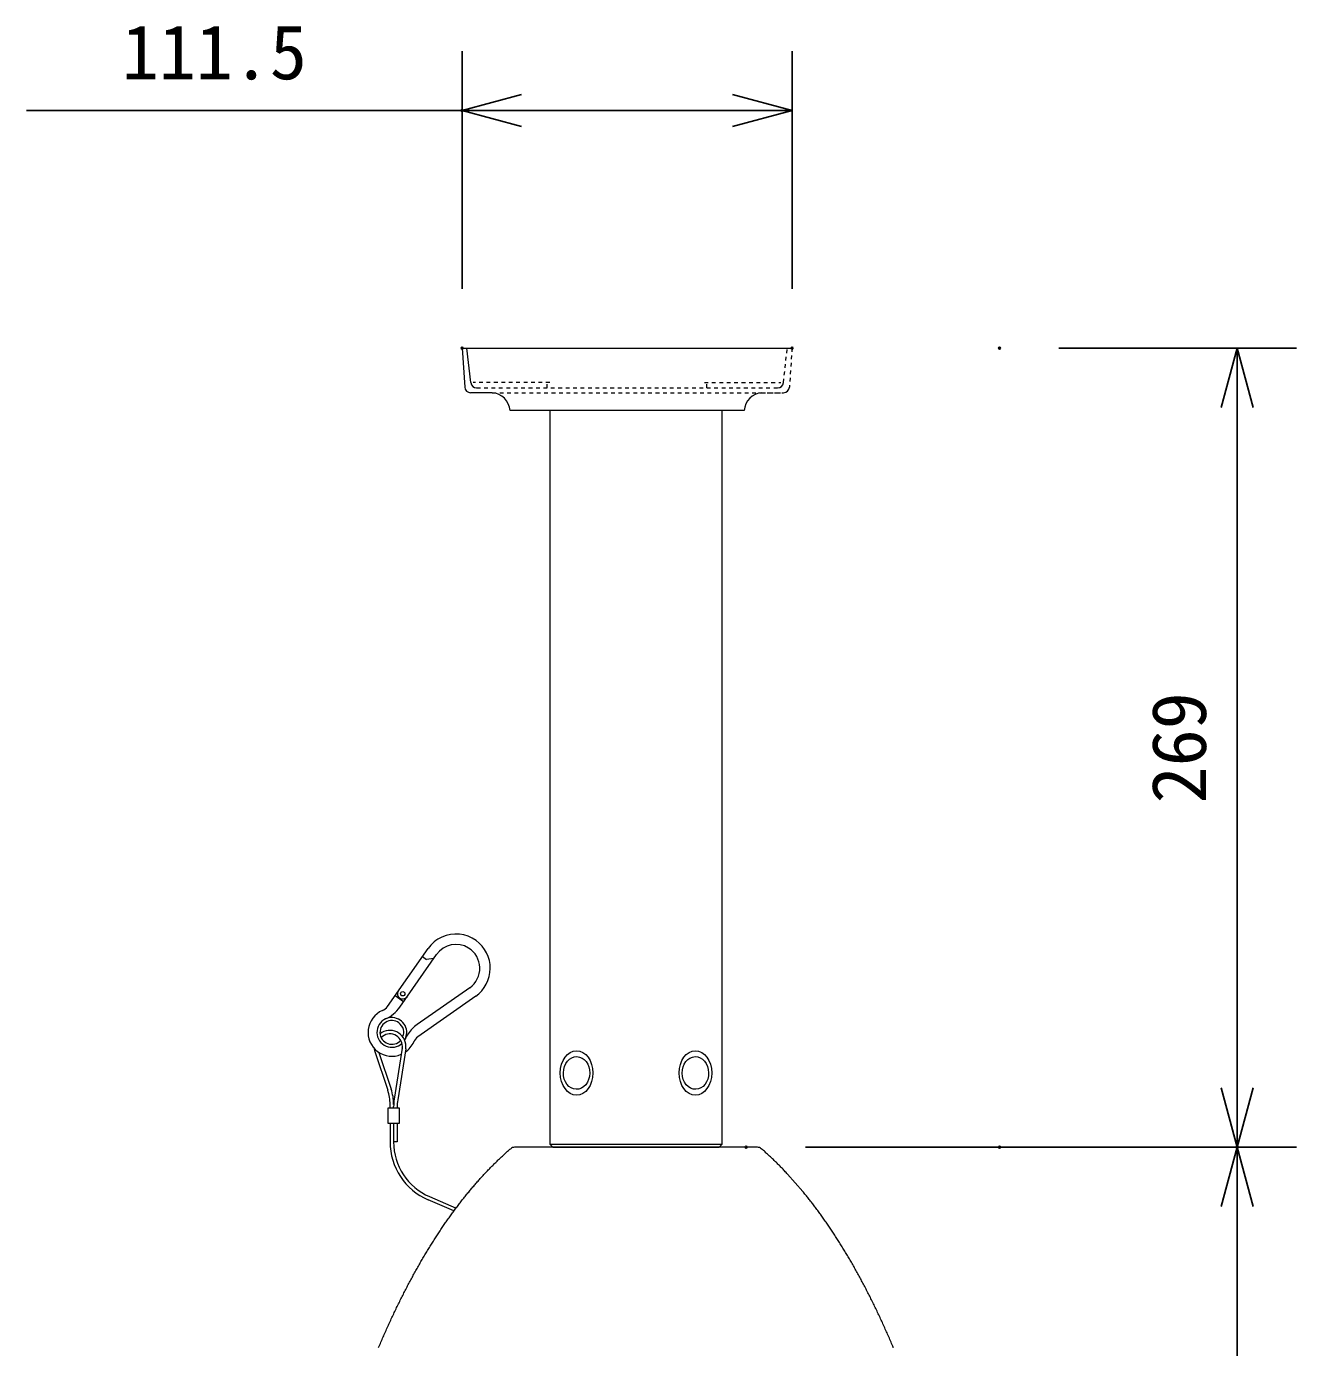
# Model space of a CAD drawing. Units: millimetres, scale not verified. Extents: x -63 to 62, y -116 to 117.
# Drawn here: x -39.76 to 3, y 32.32 to 76.79 of the extents above; entities that cross this region are included whole.
import ezdxf
from ezdxf.enums import TextEntityAlignment as Align

# ---------------------------------------------------------------- set-up
doc = ezdxf.new("R2010")
doc.units = ezdxf.units.MM
doc.header["$LTSCALE"] = 0.125
doc.header["$PDMODE"] = 32
doc.header["$PDSIZE"] = 0.0625
doc.linetypes.add('USER1', pattern=[4, 1, -1, 1, -1])
for name, color, linetype in [('0-0_0', 7, 'Continuous'), ('0-4_DEFPOINTS', 7, 'Continuous'), ('0-6_SUNPO', 7, 'Continuous')]:
    doc.layers.add(name, color=color, linetype=linetype)
doc.layers.add('0-5_GAIKEI', color=1, linetype='Continuous', lineweight=18)
doc.styles.add('ＭＳ ゴシック', font='')
doc.styles.get('ＭＳ ゴシック').set_extended_font_data('MS Gothic')

# ---------------------------------------------------------------- blocks, each defined once
blk = doc.blocks.new('_OPEN30')
at = {"layer": '0-0_0'}
blk.add_line((0, 0), (-1, 0), dxfattribs=at)
blk.add_lwpolyline([(-1, 0.26795), (0, 0), (-1, -0.26795)], dxfattribs=at)
blk = doc.blocks.new('D8')
at = {"layer": '0-4_DEFPOINTS'}
for p in [(-26.565, 72.0174), (-26.565, 64.0174), (-15.457, 64.0174)]:
    blk.add_point(p, dxfattribs=at)
at = {"layer": '0-6_SUNPO'}
for p, q in [((-26.565, 66.0174), (-26.565, 74.0174)), ((-15.457, 66.0174), (-15.457, 74.0174)), ((-26.565, 72.0174), (-41.2316, 72.0174)), ((-17.457, 72.0174), (-24.565, 72.0174))]:
    blk.add_line(p, q, dxfattribs=at)
at = {"layer": '0-6_SUNPO', "xscale": 2, "yscale": 2, "rotation": 180}
blk.add_blockref('_OPEN30', (-26.565, 72.0174), dxfattribs=at)
at = {"layer": '0-6_SUNPO', "xscale": 2, "yscale": 2}
blk.add_blockref('_OPEN30', (-15.457, 72.0174), dxfattribs=at)
at = {"layer": '0-6_SUNPO', "style": 'ＭＳ ゴシック'}
blk.add_text('111.5', height=1.833, dxfattribs=at).set_placement((-38.0233, 72.5174), align=Align.BOTTOM_LEFT)
blk = doc.blocks.new('D7')
at = {"layer": '0-4_DEFPOINTS'}
for p in [(-8.4728, 64.0196), (-8.4728, 37.1191), (-0.4728, 37.1191)]:
    blk.add_point(p, dxfattribs=at)
at = {"layer": '0-6_SUNPO'}
for p, q in [((-6.4728, 64.0196), (1.5272, 64.0196)), ((-0.4728, 62.0196), (-0.4728, 39.1191)), ((-6.4728, 37.1191), (1.5272, 37.1191))]:
    blk.add_line(p, q, dxfattribs=at)
at = {"layer": '0-6_SUNPO', "xscale": 2, "yscale": 2}
for p, rotation in [((-0.4728, 64.0196), 90), ((-0.4728, 37.1191), 270)]:
    blk.add_blockref('_OPEN30', p, dxfattribs=dict(at, rotation=rotation))
at = {"layer": '0-6_SUNPO', "style": 'ＭＳ ゴシック'}
blk.add_text('269', height=1.833, rotation=90, dxfattribs=at).set_placement((-0.9728, 48.6943), align=Align.BOTTOM_LEFT)
blk = doc.blocks.new('D6')
at = {"layer": '0-4_DEFPOINTS'}
for p in [(-17.0023, 37.1191), (-0.4728, 37.1191), (-17.0023, 6.0293)]:
    blk.add_point(p, dxfattribs=at)
at = {"layer": '0-6_SUNPO'}
for p, q in [((-15.0023, 37.1191), (1.5272, 37.1191)), ((-0.4728, 8.0293), (-0.4728, 35.1191)), ((-15.0023, 6.0293), (1.5272, 6.0293))]:
    blk.add_line(p, q, dxfattribs=at)
at = {"layer": '0-6_SUNPO', "xscale": 2, "yscale": 2}
for p, rotation in [((-0.4728, 37.1191), 90), ((-0.4728, 6.0293), 270)]:
    blk.add_blockref('_OPEN30', p, dxfattribs=dict(at, rotation=rotation))
at = {"layer": '0-6_SUNPO', "style": 'ＭＳ ゴシック'}
blk.add_text('310.5', height=1.833, rotation=90, dxfattribs=at).set_placement((-0.9728, 18.4492), align=Align.BOTTOM_LEFT)

msp = doc.modelspace()

# ---------------------------------------------------------------- linework, layer by layer
at = {"layer": '0-5_GAIKEI', "color": 7}
for p, q in [((-25.0956, 65.9637), (-13.9877, 65.9637)), ((-25.0956, 65.9637), (-25.008, 64.6504)), ((-24.0808, 64.4637), (-24.8085, 64.4637)), ((-15.6025, 63.8637), (-23.4808, 63.8637)), ((-22.1416, 63.8633), (-22.1416, 39.1633)), ((-16.3416, 39.1633), (-16.3416, 63.8637)), ((-22.0416, 39.0633), (-22.1416, 39.1633)), ((-16.3416, 39.1633), (-16.4416, 39.0633)), ((-15.1537, 39.0633), (-23.3296, 39.0633)), ((-15.1537, 39.0633), (-23.3296, 39.0633)), ((-22.0416, 39.0633), (-16.4416, 39.0633)), ((-10.6057, 32.3838), (-10.5787, 32.3197))]:
    msp.add_line(p, q, dxfattribs=at)
at = {"layer": '0-5_GAIKEI'}
for p, q in [((-24.8048, 64.8016), (-24.9353, 65.9602)), ((-27.6066, 43.8028), (-26.2434, 45.7497)), ((-27.1919, 43.7836), (-25.9561, 45.5485)), ((-26.4327, 45.4792), (-26.2891, 45.3787)), ((-26.0449, 45.4217), (-26.2891, 45.3787)), ((-27.3522, 44.1661), (-27.065, 43.9649)), ((-24.8398, 44.4322), (-26.6047, 43.1964)), ((-24.6387, 44.1449), (-26.5855, 42.7817)), ((-28.0354, 42.2886), (-27.5982, 40.9822)), ((-27.8978, 42.2563), (-27.4842, 41.0203)), ((-27.1111, 42.3945), (-27.3805, 40.6825)), ((-26.9923, 42.3759), (-27.2632, 40.6545)), ((-27.5205, 40.3782), (-27.5205, 40.5052)), ((-27.4003, 40.3782), (-27.6007, 40.3782)), ((-27.6007, 40.3782), (-27.6007, 39.8772)), ((-27.4003, 40.3782), (-27.4003, 40.4301)), ((-27.1999, 40.3782), (-27.4003, 40.3782)), ((-27.2815, 40.4208), (-27.2815, 40.3782)), ((-27.1999, 39.8772), (-27.1999, 40.3782)), ((-27.6007, 39.8772), (-27.3317, 39.8772)), ((-27.5205, 39.8772), (-27.5205, 39.2414)), ((-27.4003, 39.8772), (-27.4003, 39.2414)), ((-27.3317, 39.8772), (-27.1999, 39.8772)), ((-27.2815, 39.8772), (-27.2815, 39.2427)), ((-27.2815, 39.2427), (-27.4003, 39.2427)), ((-22.1416, 39.1633), (-16.3416, 39.1633)), ((-26.1876, 37.4003), (-25.2968, 37.0175)), ((-25.3705, 36.9183), (-26.2351, 37.2899))]:
    msp.add_line(p, q, dxfattribs=at)
at = {"layer": '0-5_GAIKEI', "linetype": 'USER1'}
for p, q in [((-14.2785, 64.8016), (-14.148, 65.9602)), ((-22.1476, 64.8102), (-24.7226, 64.8102)), ((-24.6061, 64.624), (-14.4772, 64.624)), ((-22.2308, 64.624), (-22.2308, 64.8102)), ((-16.9357, 64.8102), (-14.3607, 64.8102)), ((-16.8525, 64.624), (-16.8525, 64.8102)), ((-24.0808, 64.4637), (-14.2748, 64.4637))]:
    msp.add_line(p, q, dxfattribs=at)
at = {"layer": '0-5_GAIKEI', "color": 7, "linetype": 'USER1'}
for p, q in [((-13.9877, 65.9637), (-14.0753, 64.6504)), ((-15.0025, 64.4637), (-14.2748, 64.4637))]:
    msp.add_line(p, q, dxfattribs=at)
at = {"layer": '0-5_GAIKEI', "color": 7}
for points in [[(-24.4857, 38.0076), (-24.4612, 38.0348), (-24.4366, 38.0618), (-24.4121, 38.0887), (-24.3875, 38.1155), (-24.3628, 38.1421), (-24.3382, 38.1686), (-24.3135, 38.195), (-24.2888, 38.2213), (-24.2641, 38.2474), (-24.2394, 38.2734), (-24.2146, 38.2992), (-24.1898, 38.325), (-24.165, 38.3506), (-24.1401, 38.3761), (-24.1152, 38.4014), (-24.0903, 38.4267), (-24.0654, 38.4518), (-24.0405, 38.4767), (-24.0155, 38.5016), (-23.9905, 38.5263), (-23.9655, 38.5508), (-23.9404, 38.5753), (-23.9154, 38.5996), (-23.8903, 38.6238), (-23.8651, 38.6478), (-23.84, 38.6718), (-23.8148, 38.6956), (-23.7897, 38.7192), (-23.7644, 38.7428), (-23.7392, 38.7662), (-23.7139, 38.7894), (-23.6887, 38.8126), (-23.6634, 38.8356), (-23.638, 38.8585), (-23.6127, 38.8812), (-23.5873, 38.9038), (-23.5619, 38.9263), (-23.5365, 38.9487), (-23.5111, 38.9709)], [(-23.5111, 38.9709), (-23.4856, 38.993), (-23.4601, 39.0149)], [(-14.2328, 38.2617), (-14.24, 38.2693), (-14.2649, 38.2953), (-14.2898, 38.3212), (-14.3148, 38.3469), (-14.3398, 38.3726), (-14.3647, 38.3981), (-14.3898, 38.4234), (-14.4148, 38.4487), (-14.4399, 38.4738), (-14.465, 38.4988), (-14.4901, 38.5236), (-14.5153, 38.5483), (-14.5404, 38.5729), (-14.5656, 38.5974), (-14.5909, 38.6217), (-14.6161, 38.6459), (-14.6414, 38.6699), (-14.6667, 38.6939), (-14.692, 38.7177), (-14.7173, 38.7413), (-14.7427, 38.7649), (-14.7681, 38.7883), (-14.7935, 38.8115), (-14.8189, 38.8347), (-14.8444, 38.8577), (-14.8698, 38.8805), (-14.8953, 38.9033), (-14.9209, 38.9259), (-14.9464, 38.9483), (-14.972, 38.9707), (-14.9976, 38.9929), (-15.0232, 39.0149)], [(-13.0778, 36.8703), (-13.1013, 36.9024), (-13.1249, 36.9343), (-13.1485, 36.9662), (-13.1721, 36.9979), (-13.1957, 37.0295), (-13.2194, 37.061), (-13.2431, 37.0923), (-13.2668, 37.1235), (-13.2906, 37.1546), (-13.3143, 37.1856), (-13.3382, 37.2165), (-13.362, 37.2472), (-13.3859, 37.2778), (-13.4098, 37.3083), (-13.4338, 37.3386), (-13.4577, 37.3688), (-13.4817, 37.399), (-13.5058, 37.4289), (-13.5298, 37.4588), (-13.5539, 37.4885), (-13.578, 37.5181), (-13.6022, 37.5476), (-13.6264, 37.5769), (-14.1429, 38.1536), (-14.1671, 38.1827), (-14.1914, 38.2117), (-14.2157, 38.2406), (-14.24, 38.2693)], [(-25.4194, 36.8512), (-25.396, 36.8832), (-25.3726, 36.915), (-25.3492, 36.9468), (-25.3257, 36.9784), (-25.3022, 37.0099), (-25.2787, 37.0413), (-25.2551, 37.0726), (-25.2316, 37.1037), (-25.2079, 37.1348), (-25.1843, 37.1657), (-25.1606, 37.1964), (-25.1369, 37.2271), (-25.1132, 37.2576), (-25.0894, 37.288), (-25.0656, 37.3183), (-25.0417, 37.3485), (-25.0179, 37.3785), (-24.994, 37.4084), (-24.9701, 37.4382), (-24.9461, 37.4678), (-24.9221, 37.4974), (-24.8981, 37.5268), (-24.8741, 37.5561), (-24.85, 37.5853), (-24.8259, 37.6143), (-24.8018, 37.6432), (-24.7777, 37.672), (-24.7535, 37.7007), (-24.7293, 37.7292), (-24.705, 37.7576), (-24.6808, 37.7859), (-24.6565, 37.8141), (-24.6322, 37.8421), (-24.6078, 37.87), (-24.5834, 37.8978), (-24.559, 37.9254), (-24.5346, 37.953), (-24.5101, 37.9804), (-24.4857, 38.0076)], [(-26.305, 35.5105), (-26.283, 35.5471), (-26.2609, 35.5836), (-26.2387, 35.6199), (-26.2166, 35.6562), (-26.1944, 35.6923), (-26.1722, 35.7283), (-26.1499, 35.7643), (-26.1276, 35.8), (-26.1053, 35.8357), (-26.0829, 35.8713), (-26.0605, 35.9067), (-26.0381, 35.942), (-26.0156, 35.9772), (-25.9931, 36.0123), (-25.9705, 36.0473), (-25.948, 36.0822), (-25.9253, 36.1169), (-25.9027, 36.1515), (-25.88, 36.186), (-25.8573, 36.2204), (-25.8346, 36.2547), (-25.8118, 36.2888), (-25.789, 36.3229), (-25.7661, 36.3568), (-25.7432, 36.3906), (-25.7203, 36.4243), (-25.6974, 36.4578), (-25.6744, 36.4913), (-25.6514, 36.5246), (-25.6283, 36.5578), (-25.6052, 36.5909), (-25.5821, 36.6238), (-25.559, 36.6567), (-25.5358, 36.6894), (-25.5126, 36.722), (-25.4893, 36.7545), (-25.4661, 36.7868), (-25.4427, 36.8191), (-25.4194, 36.8512)], [(-12.1871, 35.5251), (-12.2092, 35.5618), (-12.2315, 35.5984), (-12.2537, 35.6349), (-12.276, 35.6713), (-12.2983, 35.7076), (-12.3207, 35.7438), (-12.3431, 35.7798), (-12.3655, 35.8157), (-12.3879, 35.8515), (-12.4104, 35.8872), (-12.433, 35.9228), (-12.4556, 35.9582), (-12.4782, 35.9936), (-12.5008, 36.0288), (-12.5235, 36.0639), (-12.5462, 36.0988), (-12.5689, 36.1337), (-12.5917, 36.1684), (-12.6145, 36.2031), (-12.6374, 36.2376), (-12.6602, 36.272), (-12.6832, 36.3062), (-12.7061, 36.3404), (-12.7291, 36.3744), (-12.7521, 36.4083), (-12.7752, 36.4421), (-12.7983, 36.4758), (-12.8214, 36.5093), (-12.8445, 36.5427), (-12.8677, 36.576), (-12.8909, 36.6092), (-12.9142, 36.6423), (-12.9375, 36.6752), (-12.9608, 36.708), (-12.9841, 36.7407), (-13.0075, 36.7733), (-13.0309, 36.8058), (-13.0544, 36.8381), (-13.0778, 36.8703)], [(-27.1356, 33.9961), (-27.115, 34.037), (-27.0944, 34.0778), (-27.0738, 34.1185), (-27.0531, 34.1591), (-27.0324, 34.1995), (-27.0116, 34.2399), (-26.9908, 34.2802), (-26.97, 34.3203), (-26.9491, 34.3604), (-26.9282, 34.4003), (-26.9072, 34.4402), (-26.8863, 34.4799), (-26.8652, 34.5195), (-26.8442, 34.559), (-26.823, 34.5984), (-26.8019, 34.6377), (-26.7807, 34.6768), (-26.7595, 34.7159), (-26.7382, 34.7549), (-26.7169, 34.7937), (-26.6956, 34.8324), (-26.6742, 34.8711), (-26.6528, 34.9096), (-26.6313, 34.948), (-26.6098, 34.9863), (-26.5883, 35.0244), (-26.5667, 35.0625), (-26.5451, 35.1005), (-26.5235, 35.1383), (-26.5018, 35.176), (-26.4801, 35.2136), (-26.4583, 35.2512), (-26.4365, 35.2885), (-26.4147, 35.3258), (-26.3928, 35.363), (-26.3709, 35.4), (-26.349, 35.437), (-26.327, 35.4738), (-26.305, 35.5105)], [(-11.3518, 34.0042), (-11.3725, 34.0453), (-11.3932, 34.0863), (-11.414, 34.1272), (-11.4347, 34.1679), (-11.4556, 34.2086), (-11.4764, 34.2492), (-11.4974, 34.2896), (-11.5183, 34.3299), (-11.5393, 34.3702), (-11.5603, 34.4103), (-11.5814, 34.4503), (-11.6025, 34.4902), (-11.6237, 34.53), (-11.6448, 34.5697), (-11.6661, 34.6092), (-11.6873, 34.6487), (-11.7086, 34.688), (-11.73, 34.7272), (-11.7514, 34.7664), (-11.7728, 34.8054), (-11.7943, 34.8443), (-11.8158, 34.8831), (-11.8373, 34.9217), (-11.8589, 34.9603), (-11.8805, 34.9987), (-11.9021, 35.0371), (-11.9238, 35.0753), (-11.9456, 35.1134), (-11.9673, 35.1514), (-11.9891, 35.1893), (-12.011, 35.2271), (-12.0329, 35.2647), (-12.0548, 35.3023), (-12.0767, 35.3397), (-12.0987, 35.377), (-12.1208, 35.4142), (-12.1428, 35.4513), (-12.1649, 35.4882), (-12.1871, 35.5251)], [(-27.9046, 32.3197), (-27.8857, 32.3646), (-27.8667, 32.4094), (-27.8477, 32.4541), (-27.8287, 32.4987), (-27.8096, 32.5432), (-27.7905, 32.5876), (-27.7714, 32.6319), (-27.7521, 32.6761), (-27.7329, 32.7202), (-27.7136, 32.7643), (-27.6943, 32.8082), (-27.6749, 32.852), (-27.6555, 32.8957), (-27.636, 32.9393), (-27.6165, 32.9828), (-27.5969, 33.0262), (-27.5773, 33.0695), (-27.5577, 33.1127), (-27.538, 33.1558), (-27.5183, 33.1988), (-27.4985, 33.2417), (-27.4787, 33.2845), (-27.4588, 33.3272), (-27.439, 33.3698), (-27.419, 33.4123), (-27.399, 33.4546), (-27.379, 33.4969), (-27.359, 33.5391), (-27.3389, 33.5812), (-27.3187, 33.6231), (-27.2985, 33.665), (-27.2783, 33.7067), (-27.258, 33.7484), (-27.2377, 33.7899), (-27.2174, 33.8314), (-27.197, 33.8727), (-27.1765, 33.9139), (-27.1561, 33.9551), (-27.1356, 33.9961)], [(-10.5787, 32.3197), (-10.5977, 32.3648), (-10.6168, 32.4098), (-10.6358, 32.4548), (-10.655, 32.4996), (-10.6741, 32.5443), (-10.6934, 32.589), (-10.7126, 32.6335), (-10.7319, 32.6779), (-10.7513, 32.7223), (-10.7707, 32.7665), (-10.7901, 32.8106), (-10.8096, 32.8547), (-10.8291, 32.8986), (-10.8487, 32.9424), (-10.8683, 32.9861), (-10.888, 33.0297), (-10.9077, 33.0733), (-10.9274, 33.1167), (-10.9472, 33.16), (-10.967, 33.2032), (-10.9869, 33.2463), (-11.0068, 33.2893), (-11.0268, 33.3322), (-11.0468, 33.375), (-11.0668, 33.4177), (-11.0869, 33.4603), (-11.107, 33.5027), (-11.1272, 33.5451), (-11.1474, 33.5874), (-11.1677, 33.6295), (-11.188, 33.6716), (-11.2083, 33.7135), (-11.2287, 33.7554), (-11.2491, 33.7971), (-11.2696, 33.8388), (-11.2901, 33.8803), (-11.3106, 33.9217), (-11.3312, 33.963), (-11.3518, 34.0042)]]:
    msp.add_lwpolyline(points, dxfattribs=at)
at = {"layer": '0-5_GAIKEI'}
msp.add_circle((-27.0937, 44.2296), 0.0751, dxfattribs=at)
at = {"layer": '0-5_GAIKEI', "color": 7}
for centre, radius, start, end in [((-24.8085, 64.6637), 0.2, 183.81627, 270), ((-14.2748, 64.6637), 0.2, 270, 356.18373), ((-24.1357, 63.8088), 0.6572, 4.79218, 85.20782), ((-14.9476, 63.8088), 0.6572, 94.79218, 175.20782), ((-23.3296, 38.8629), 0.2004, 90, 130.65096), ((-23.3296, 38.8629), 0.2004, 90, 130.65096), ((-15.1537, 38.8629), 0.2004, 49.34904, 90)]:
    msp.add_arc(centre, radius, start, end, dxfattribs=at)
at = {"layer": '0-5_GAIKEI'}
for centre, radius, start, end in [((-24.6061, 64.824), 0.2, 186.42433, 270), ((-14.4772, 64.824), 0.2, 270, 353.57567), ((-25.2996, 45.0888), 1.1522, 114.52366, 145), ((-25.2996, 45.0888), 0.8015, 58.00288, 145), ((-25.2996, 45.0888), 1.1522, 54.00506, 114.52366), ((-25.2996, 45.0888), 1.1522, 305, 54.00506), ((-25.2996, 45.0888), 0.8015, 305, 58.00288), ((-27.0937, 44.2296), 0.1753, 145, 325), ((-27.4604, 42.9279), 0.8015, 113.2455, 293.32866), ((-27.9349, 44.0326), 0.4008, 293.2455, 325), ((-28.1768, 44.4732), 1.2023, 294.87418, 325), ((-27.4604, 42.9279), 0.501, 114.87418, 313.01664), ((-27.4604, 42.9279), 0.4008, 45, 318.7433), ((-27.4604, 42.9279), 0.501, 358.01664, 114.87418), ((-27.4604, 42.9279), 0.4008, 3.7433, 45), ((-25.9151, 42.2115), 1.2023, 125, 146.24561), ((-27.5245, 42.4596), 0.5387, 0, 128.3185), ((-27.5245, 42.4596), 0.4185, 0, 135.22824), ((-27.4604, 42.9279), 0.4008, 337.86865, 3.7433), ((-27.4604, 42.9279), 0.501, 329.3214, 335.12582), ((-27.4604, 42.9279), 0.501, 335.12582, 358.01664), ((-25.9151, 42.2115), 1.2023, 146.24561, 155.12582), ((-26.3557, 42.4534), 0.4008, 125, 156.7545), ((-27.5245, 42.4596), 0.5387, 186.8496, 198.50312), ((-27.5245, 42.4596), 0.4185, 351.05601, 0), ((-27.4604, 42.9279), 0.8015, 304.20901, 336.7545), ((-27.5245, 42.4596), 0.5387, 351.05601, 0), ((-26.3557, 42.4534), 0.4008, 153.67974, 156.7545), ((-29.0234, 40.5052), 1.5029, 0, 18.50312), ((-29.0234, 40.5052), 1.6231, 0, 18.50312), ((-25.7771, 40.4301), 1.6231, 171.05601, 180), ((-25.7786, 40.4208), 1.5029, 171.05601, 180), ((-25.3964, 39.2414), 2.1241, 180, 246.74333), ((-25.3964, 39.2414), 2.0038, 180, 246.74333)]:
    msp.add_arc(centre, radius, start, end, dxfattribs=at)
for centre, major_axis, ratio in [((-21.2412, 41.5635), (0.0009, 0.7461), 0.735836), ((-17.2421, 41.5635), (-0.0009, 0.7461), 0.735836), ((-21.2412, 41.5635), (0.0118, 0.5493), 0.811709), ((-17.2421, 41.5635), (-0.0118, 0.5493), 0.811709)]:
    msp.add_ellipse(centre, major_axis=major_axis, ratio=ratio, dxfattribs=at)

# ---------------------------------------------------------------- block references
at = {"layer": '0-6_SUNPO'}
for name in ['D8', 'D7', 'D6']:
    msp.add_blockref(name, (1.4693, 1.9442), dxfattribs=at)

doc.saveas('drawing.dxf')
